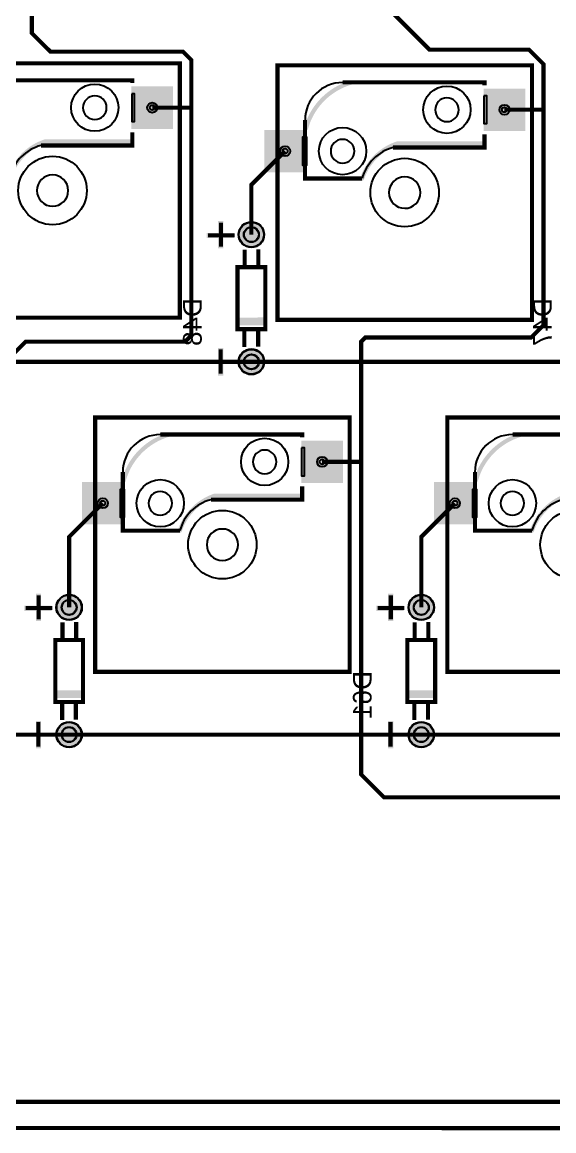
# Model space of a CAD drawing. Header units: millimetres. Extents: x -39 to 282, y -369 to -213.
# Drawn here: x 164.6 to 197.2, y -368.7 to -300.7 of the extents above; entities that cross this region are included whole.
import ezdxf

# ---------------------------------------------------------------- set-up
doc = ezdxf.new("R2010")
doc.units = ezdxf.units.MM
for name, color, linetype, true_color in [('BoardOutLine', 7, 'Continuous', 0xff00ff), ('BottomLayer', 7, 'Continuous', 0x0000ff), ('BottomPasteMaskLayer', 7, 'Continuous', 0x800000), ('BottomSilkLayer', 7, 'Continuous', 0x66cc33), ('BottomSolderMaskLayer', 7, 'Continuous', 0xaa00ff), ('Document', 7, 'Continuous', 0xffffff), ('Hole', 7, 'Continuous', 0x222222), ('Multi-Layer', 7, 'Continuous', 0xc0c0c0), ('TopLayer', 7, 'Continuous', 0xff0000), ('TopSilkLayer', 7, 'Continuous', 0xffcc00), ('TopSolderMaskLayer', 7, 'Continuous', 0x800080)]:
    doc.layers.add(name, color=color, linetype=linetype, true_color=true_color)
doc.styles.get("Standard").update_dxf_attribs({"font": 'arial.ttf'})

msp = doc.modelspace()

# ---------------------------------------------------------------- hatches: boundary and pattern name
at = {"layer": 'BottomLayer'}
for points in [[(171.362, -304.669), (173.862, -304.669), (173.862, -307.219), (171.362, -307.219)], [(171.513, -305.094), (171.513, -306.794), (173.113, -306.794), (173.113, -305.094), (171.513, -305.094)], [(192.952, -304.796), (195.452, -304.796), (195.452, -307.346), (192.952, -307.346)], [(193.103, -305.221), (193.103, -306.921), (194.703, -306.921), (194.703, -305.221), (193.103, -305.221)], [(179.502, -307.336), (182.002, -307.336), (182.002, -309.886), (179.502, -309.886)], [(180.253, -307.761), (180.253, -309.461), (181.853, -309.461), (181.853, -307.761), (180.253, -307.761)], [(181.776, -326.386), (184.276, -326.386), (184.276, -328.936), (181.776, -328.936)], [(181.927, -326.811), (181.927, -328.511), (183.527, -328.511), (183.527, -326.811), (181.927, -326.811)], [(168.326, -328.926), (170.826, -328.926), (170.826, -331.476), (168.326, -331.476)], [(189.916, -328.926), (192.416, -328.926), (192.416, -331.476), (189.916, -331.476)], [(169.077, -329.351), (169.077, -331.051), (170.677, -331.051), (170.677, -329.351), (169.077, -329.351)], [(190.667, -329.351), (190.667, -331.051), (192.267, -331.051), (192.267, -329.351), (190.667, -329.351)]]:
    msp.add_hatch(color=256, dxfattribs=at).paths.add_polyline_path(points)
at = {"layer": 'BottomPasteMaskLayer'}
for points in [[(171.362, -304.669), (173.862, -304.669), (173.862, -307.219), (171.362, -307.219)], [(192.952, -304.796), (195.452, -304.796), (195.452, -307.346), (192.952, -307.346)], [(179.502, -307.336), (182.002, -307.336), (182.002, -309.886), (179.502, -309.886)], [(181.776, -326.386), (184.276, -326.386), (184.276, -328.936), (181.776, -328.936)], [(168.326, -328.926), (170.826, -328.926), (170.826, -331.476), (168.326, -331.476)], [(189.916, -328.926), (192.416, -328.926), (192.416, -331.476), (189.916, -331.476)]]:
    msp.add_hatch(color=256, dxfattribs=at).paths.add_polyline_path(points)
at = {"layer": 'BottomSilkLayer'}
for points in [[(171.388, -304.137), (163.818, -304.137), (163.268, -304.137), (163.251, -304.138), (163.235, -304.141), (163.219, -304.146), (163.204, -304.154), (163.19, -304.163), (163.178, -304.174), (163.167, -304.186), (163.158, -304.2), (163.15, -304.215), (163.145, -304.231), (163.142, -304.247), (163.141, -304.264), (163.142, -304.28), (163.145, -304.297), (163.15, -304.312), (163.158, -304.327), (163.167, -304.341), (163.178, -304.353), (163.19, -304.364), (163.204, -304.374), (163.219, -304.381), (163.235, -304.386), (163.251, -304.39), (163.268, -304.391), (163.818, -304.391), (171.388, -304.391), (171.404, -304.39), (171.42, -304.386), (171.436, -304.381), (171.451, -304.374), (171.465, -304.364), (171.477, -304.353), (171.488, -304.341), (171.498, -304.327), (171.505, -304.312), (171.51, -304.297), (171.514, -304.28), (171.515, -304.264), (171.514, -304.247), (171.51, -304.231), (171.505, -304.215), (171.498, -304.2), (171.488, -304.186), (171.477, -304.174), (171.465, -304.163), (171.451, -304.154), (171.436, -304.146), (171.42, -304.141), (171.404, -304.138), (171.388, -304.137), (171.388, -304.137)], [(182.037, -307.339), (182.021, -307.338), (182.004, -307.335), (181.989, -307.33), (181.974, -307.322), (181.96, -307.313), (181.947, -307.302), (181.936, -307.29), (181.927, -307.276), (181.92, -307.261), (181.915, -307.245), (181.911, -307.229), (181.91, -307.212), (181.91, -307.212), (181.912, -307.194), (181.915, -307.177), (181.915, -307.177), (181.915, -307.177), (181.915, -307.177), (181.941, -307.087), (181.969, -306.998), (181.999, -306.909), (182.031, -306.821), (182.065, -306.734), (182.1, -306.648), (182.138, -306.562), (182.178, -306.477), (182.219, -306.394), (182.262, -306.311), (182.308, -306.229), (182.355, -306.148), (182.404, -306.068), (182.454, -305.99), (182.507, -305.912), (182.561, -305.836), (182.616, -305.761), (182.674, -305.687), (182.733, -305.615), (182.794, -305.543), (182.856, -305.474), (182.92, -305.405), (182.985, -305.338), (183.052, -305.273), (183.121, -305.209), (183.19, -305.147), (183.261, -305.086), (183.334, -305.027), (183.408, -304.97), (183.483, -304.914), (183.559, -304.86), (183.637, -304.807), (183.715, -304.757), (183.795, -304.708), (183.876, -304.661), (183.958, -304.615), (184.04, -304.572), (184.124, -304.531), (184.209, -304.491), (184.295, -304.453), (184.381, -304.418), (184.468, -304.384), (184.556, -304.352), (184.645, -304.322), (184.734, -304.294), (184.824, -304.268), (184.824, -304.268), (184.824, -304.268), (184.824, -304.268), (184.841, -304.265), (184.859, -304.263), (184.859, -304.263), (184.859, -304.263), (184.876, -304.264), (184.892, -304.268), (184.908, -304.273), (184.923, -304.28), (184.937, -304.29), (184.949, -304.301), (184.96, -304.313), (184.969, -304.327), (184.977, -304.342), (184.982, -304.357), (184.985, -304.374), (184.986, -304.39), (184.986, -304.39), (184.985, -304.407), (184.982, -304.423), (184.976, -304.439), (184.969, -304.454), (184.96, -304.468), (184.949, -304.48), (184.936, -304.491), (184.922, -304.501), (184.907, -304.508), (184.891, -304.513), (184.891, -304.513), (184.891, -304.513), (184.891, -304.513), (184.805, -304.538), (184.719, -304.565), (184.634, -304.594), (184.55, -304.624), (184.466, -304.657), (184.384, -304.691), (184.302, -304.728), (184.22, -304.766), (184.14, -304.806), (184.061, -304.848), (183.982, -304.892), (183.905, -304.938), (183.829, -304.985), (183.754, -305.034), (183.68, -305.085), (183.607, -305.138), (183.535, -305.192), (183.465, -305.248), (183.396, -305.305), (183.328, -305.364), (183.262, -305.424), (183.197, -305.486), (183.133, -305.55), (183.071, -305.615), (183.011, -305.681), (182.952, -305.749), (182.895, -305.818), (182.839, -305.888), (182.785, -305.96), (182.732, -306.033), (182.681, -306.107), (182.632, -306.182), (182.585, -306.258), (182.539, -306.335), (182.495, -306.414), (182.453, -306.493), (182.413, -306.573), (182.375, -306.655), (182.338, -306.737), (182.304, -306.82), (182.271, -306.903), (182.24, -306.988), (182.212, -307.073), (182.185, -307.158), (182.16, -307.245), (182.16, -307.245), (182.16, -307.245), (182.16, -307.245), (182.16, -307.245), (182.155, -307.26), (182.147, -307.275), (182.138, -307.289), (182.127, -307.302), (182.115, -307.313), (182.101, -307.322), (182.086, -307.33), (182.07, -307.335), (182.054, -307.338), (182.037, -307.339), (182.037, -307.339), (182.037, -307.339), (182.037, -307.339)], [(192.978, -304.264), (185.408, -304.264), (184.858, -304.264), (184.841, -304.265), (184.825, -304.268), (184.809, -304.273), (184.794, -304.281), (184.78, -304.29), (184.768, -304.301), (184.757, -304.313), (184.748, -304.327), (184.74, -304.342), (184.735, -304.358), (184.732, -304.374), (184.731, -304.391), (184.732, -304.407), (184.735, -304.424), (184.74, -304.439), (184.748, -304.454), (184.757, -304.468), (184.768, -304.48), (184.78, -304.491), (184.794, -304.501), (184.809, -304.508), (184.825, -304.513), (184.841, -304.517), (184.858, -304.518), (185.408, -304.518), (192.978, -304.518), (192.994, -304.517), (193.011, -304.513), (193.026, -304.508), (193.041, -304.501), (193.055, -304.491), (193.067, -304.48), (193.078, -304.468), (193.088, -304.454), (193.095, -304.439), (193.1, -304.424), (193.104, -304.407), (193.105, -304.391), (193.104, -304.374), (193.1, -304.358), (193.095, -304.342), (193.088, -304.327), (193.078, -304.313), (193.067, -304.301), (193.055, -304.29), (193.041, -304.281), (193.026, -304.273), (193.011, -304.268), (192.994, -304.265), (192.978, -304.264), (192.978, -304.264)], [(163.887, -310.293), (163.87, -310.292), (163.854, -310.289), (163.838, -310.284), (163.823, -310.276), (163.809, -310.267), (163.797, -310.256), (163.786, -310.244), (163.777, -310.23), (163.769, -310.215), (163.764, -310.199), (163.761, -310.183), (163.76, -310.166), (163.76, -310.166), (163.76, -310.166), (163.762, -310.144), (163.767, -310.123), (163.767, -310.123), (163.767, -310.123), (163.767, -310.123), (163.767, -310.123), (163.796, -310.042), (163.826, -309.962), (163.858, -309.882), (163.892, -309.803), (163.929, -309.725), (163.967, -309.648), (164.006, -309.572), (164.048, -309.496), (164.092, -309.422), (164.137, -309.349), (164.184, -309.277), (164.233, -309.206), (164.283, -309.137), (164.335, -309.068), (164.389, -309.001), (164.445, -308.935), (164.502, -308.871), (164.56, -308.808), (164.62, -308.746), (164.682, -308.686), (164.745, -308.628), (164.809, -308.571), (164.875, -308.515), (164.942, -308.462), (165.011, -308.409), (165.08, -308.359), (165.151, -308.31), (165.223, -308.263), (165.296, -308.218), (165.37, -308.174), (165.445, -308.133), (165.522, -308.093), (165.599, -308.055), (165.677, -308.019), (165.756, -307.984), (165.836, -307.952), (165.916, -307.922), (165.997, -307.893), (165.997, -307.893), (165.997, -307.893), (165.997, -307.893), (166.018, -307.888), (166.038, -307.886), (166.038, -307.886), (166.055, -307.888), (166.071, -307.891), (166.087, -307.896), (166.102, -307.903), (166.116, -307.913), (166.128, -307.924), (166.139, -307.936), (166.148, -307.95), (166.156, -307.965), (166.161, -307.981), (166.164, -307.997), (166.165, -308.013), (166.165, -308.013), (166.164, -308.031), (166.161, -308.048), (166.155, -308.065), (166.146, -308.081), (166.136, -308.095), (166.124, -308.108), (166.11, -308.119), (166.094, -308.127), (166.078, -308.134), (166.078, -308.134), (166.078, -308.134), (166.078, -308.134), (166.078, -308.134), (166.001, -308.161), (165.924, -308.19), (165.848, -308.221), (165.773, -308.254), (165.699, -308.289), (165.625, -308.325), (165.553, -308.363), (165.481, -308.403), (165.411, -308.445), (165.341, -308.489), (165.273, -308.534), (165.206, -308.581), (165.14, -308.63), (165.075, -308.68), (165.011, -308.732), (164.949, -308.786), (164.889, -308.841), (164.829, -308.897), (164.771, -308.955), (164.715, -309.015), (164.66, -309.075), (164.606, -309.138), (164.554, -309.201), (164.504, -309.266), (164.455, -309.332), (164.408, -309.399), (164.363, -309.467), (164.319, -309.537), (164.277, -309.607), (164.237, -309.679), (164.199, -309.751), (164.162, -309.825), (164.128, -309.899), (164.095, -309.974), (164.064, -310.05), (164.035, -310.127), (164.008, -310.204), (164.008, -310.204), (164.008, -310.204), (164.008, -310.204), (164.002, -310.219), (163.995, -310.233), (163.985, -310.246), (163.974, -310.258), (163.962, -310.269), (163.948, -310.277), (163.934, -310.284), (163.919, -310.289), (163.903, -310.292), (163.887, -310.293), (163.887, -310.293), (163.887, -310.293)], [(166.038, -308.141), (167.078, -308.141), (171.388, -308.141), (171.404, -308.14), (171.42, -308.136), (171.436, -308.131), (171.451, -308.124), (171.465, -308.115), (171.477, -308.104), (171.488, -308.091), (171.498, -308.077), (171.505, -308.062), (171.51, -308.047), (171.514, -308.03), (171.515, -308.014), (171.514, -307.997), (171.51, -307.981), (171.505, -307.965), (171.498, -307.95), (171.488, -307.936), (171.477, -307.924), (171.465, -307.913), (171.451, -307.904), (171.436, -307.896), (171.42, -307.891), (171.404, -307.888), (171.388, -307.887), (167.078, -307.887), (166.038, -307.887), (166.021, -307.888), (166.005, -307.891), (165.989, -307.896), (165.974, -307.904), (165.96, -307.913), (165.948, -307.924), (165.937, -307.936), (165.928, -307.95), (165.92, -307.965), (165.915, -307.981), (165.912, -307.997), (165.911, -308.014), (165.912, -308.03), (165.915, -308.047), (165.92, -308.062), (165.928, -308.077), (165.937, -308.091), (165.948, -308.104), (165.96, -308.115), (165.974, -308.124), (165.989, -308.131), (166.005, -308.136), (166.021, -308.14), (166.038, -308.141), (166.038, -308.141)], [(185.477, -310.42), (185.46, -310.419), (185.444, -310.416), (185.428, -310.411), (185.413, -310.403), (185.4, -310.394), (185.387, -310.383), (185.376, -310.371), (185.367, -310.357), (185.36, -310.342), (185.354, -310.326), (185.351, -310.31), (185.35, -310.293), (185.35, -310.293), (185.35, -310.293), (185.352, -310.271), (185.357, -310.25), (185.357, -310.25), (185.357, -310.25), (185.357, -310.25), (185.357, -310.25), (185.386, -310.169), (185.416, -310.089), (185.448, -310.009), (185.482, -309.93), (185.519, -309.852), (185.557, -309.775), (185.596, -309.699), (185.638, -309.623), (185.682, -309.549), (185.727, -309.476), (185.774, -309.404), (185.823, -309.333), (185.873, -309.264), (185.926, -309.195), (185.979, -309.128), (186.035, -309.062), (186.092, -308.998), (186.15, -308.935), (186.21, -308.873), (186.272, -308.813), (186.335, -308.755), (186.399, -308.698), (186.465, -308.642), (186.532, -308.589), (186.601, -308.536), (186.67, -308.486), (186.741, -308.437), (186.813, -308.39), (186.886, -308.345), (186.96, -308.301), (187.036, -308.26), (187.112, -308.22), (187.189, -308.182), (187.267, -308.146), (187.346, -308.111), (187.426, -308.079), (187.506, -308.049), (187.587, -308.02), (187.587, -308.02), (187.587, -308.02), (187.587, -308.02), (187.608, -308.015), (187.628, -308.013), (187.628, -308.013), (187.645, -308.015), (187.661, -308.018), (187.677, -308.023), (187.692, -308.03), (187.706, -308.04), (187.718, -308.051), (187.729, -308.063), (187.738, -308.077), (187.746, -308.092), (187.751, -308.108), (187.754, -308.124), (187.755, -308.14), (187.755, -308.14), (187.754, -308.158), (187.751, -308.175), (187.745, -308.192), (187.736, -308.208), (187.726, -308.222), (187.714, -308.235), (187.7, -308.246), (187.684, -308.254), (187.668, -308.261), (187.668, -308.261), (187.668, -308.261), (187.668, -308.261), (187.668, -308.261), (187.591, -308.288), (187.514, -308.317), (187.438, -308.348), (187.363, -308.381), (187.289, -308.416), (187.215, -308.452), (187.143, -308.49), (187.071, -308.53), (187.001, -308.572), (186.931, -308.616), (186.863, -308.661), (186.796, -308.708), (186.73, -308.757), (186.665, -308.807), (186.602, -308.859), (186.539, -308.913), (186.479, -308.968), (186.419, -309.024), (186.361, -309.082), (186.305, -309.142), (186.25, -309.202), (186.196, -309.265), (186.144, -309.328), (186.094, -309.393), (186.045, -309.459), (185.998, -309.526), (185.953, -309.594), (185.909, -309.664), (185.867, -309.734), (185.827, -309.806), (185.789, -309.878), (185.752, -309.952), (185.718, -310.026), (185.685, -310.101), (185.654, -310.177), (185.625, -310.254), (185.598, -310.331), (185.598, -310.331), (185.598, -310.331), (185.598, -310.331), (185.592, -310.346), (185.585, -310.36), (185.575, -310.373), (185.564, -310.385), (185.552, -310.396), (185.539, -310.404), (185.524, -310.411), (185.509, -310.416), (185.493, -310.419), (185.477, -310.42), (185.477, -310.42), (185.477, -310.42)], [(187.628, -308.268), (188.668, -308.268), (192.978, -308.268), (192.994, -308.267), (193.011, -308.263), (193.026, -308.258), (193.041, -308.251), (193.055, -308.242), (193.067, -308.231), (193.078, -308.218), (193.088, -308.204), (193.095, -308.189), (193.1, -308.174), (193.104, -308.157), (193.105, -308.141), (193.104, -308.124), (193.1, -308.108), (193.095, -308.092), (193.088, -308.077), (193.078, -308.063), (193.067, -308.051), (193.055, -308.04), (193.041, -308.031), (193.026, -308.023), (193.011, -308.018), (192.994, -308.015), (192.978, -308.014), (188.668, -308.014), (187.628, -308.014), (187.611, -308.015), (187.595, -308.018), (187.579, -308.023), (187.564, -308.031), (187.55, -308.04), (187.538, -308.051), (187.527, -308.063), (187.518, -308.077), (187.51, -308.092), (187.505, -308.108), (187.502, -308.124), (187.501, -308.141), (187.502, -308.157), (187.505, -308.174), (187.51, -308.189), (187.518, -308.204), (187.527, -308.218), (187.538, -308.231), (187.55, -308.242), (187.564, -308.251), (187.579, -308.258), (187.595, -308.263), (187.611, -308.267), (187.628, -308.268), (187.628, -308.268)], [(181.978, -310.418), (185.478, -310.418), (185.494, -310.417), (185.511, -310.413), (185.526, -310.408), (185.541, -310.401), (185.555, -310.391), (185.568, -310.38), (185.578, -310.368), (185.588, -310.354), (185.595, -310.339), (185.6, -310.324), (185.604, -310.307), (185.605, -310.291), (185.604, -310.274), (185.6, -310.258), (185.595, -310.242), (185.588, -310.227), (185.578, -310.213), (185.568, -310.201), (185.555, -310.19), (185.541, -310.181), (185.526, -310.173), (185.511, -310.168), (185.494, -310.165), (185.478, -310.164), (181.978, -310.164), (181.961, -310.165), (181.945, -310.168), (181.929, -310.173), (181.914, -310.181), (181.9, -310.19), (181.888, -310.201), (181.877, -310.213), (181.868, -310.227), (181.86, -310.242), (181.855, -310.258), (181.852, -310.274), (181.851, -310.291), (181.852, -310.307), (181.855, -310.324), (181.86, -310.339), (181.868, -310.354), (181.877, -310.368), (181.888, -310.38), (181.9, -310.391), (181.914, -310.401), (181.929, -310.408), (181.945, -310.413), (181.961, -310.417), (181.978, -310.418), (181.978, -310.418)], [(177.839, -318.818), (177.839, -319.278), (177.829, -319.288), (179.509, -319.288), (179.539, -319.258), (179.539, -318.848), (179.539, -318.808)], [(170.861, -328.929), (170.845, -328.928), (170.828, -328.925), (170.813, -328.92), (170.798, -328.912), (170.784, -328.903), (170.771, -328.892), (170.76, -328.88), (170.751, -328.866), (170.744, -328.851), (170.739, -328.835), (170.735, -328.819), (170.734, -328.802), (170.734, -328.802), (170.735, -328.785), (170.739, -328.767), (170.739, -328.767), (170.739, -328.767), (170.739, -328.767), (170.765, -328.677), (170.793, -328.588), (170.823, -328.499), (170.855, -328.411), (170.888, -328.324), (170.924, -328.238), (170.962, -328.152), (171.002, -328.067), (171.043, -327.984), (171.086, -327.901), (171.132, -327.819), (171.179, -327.738), (171.228, -327.658), (171.278, -327.58), (171.331, -327.502), (171.385, -327.426), (171.44, -327.351), (171.498, -327.277), (171.557, -327.205), (171.618, -327.133), (171.68, -327.064), (171.744, -326.995), (171.809, -326.928), (171.876, -326.863), (171.945, -326.799), (172.014, -326.737), (172.085, -326.676), (172.158, -326.617), (172.232, -326.56), (172.307, -326.504), (172.383, -326.45), (172.46, -326.397), (172.539, -326.347), (172.619, -326.298), (172.7, -326.251), (172.782, -326.206), (172.864, -326.162), (172.948, -326.121), (173.033, -326.081), (173.119, -326.043), (173.205, -326.008), (173.292, -325.974), (173.38, -325.942), (173.469, -325.912), (173.558, -325.884), (173.648, -325.858), (173.648, -325.858), (173.648, -325.858), (173.648, -325.858), (173.665, -325.855), (173.683, -325.853), (173.683, -325.853), (173.683, -325.853), (173.7, -325.854), (173.716, -325.858), (173.732, -325.863), (173.747, -325.87), (173.761, -325.88), (173.773, -325.891), (173.784, -325.903), (173.793, -325.917), (173.801, -325.932), (173.806, -325.948), (173.809, -325.964), (173.81, -325.98), (173.81, -325.98), (173.809, -325.997), (173.806, -326.013), (173.8, -326.029), (173.793, -326.044), (173.784, -326.058), (173.773, -326.07), (173.76, -326.081), (173.746, -326.091), (173.731, -326.098), (173.715, -326.103), (173.715, -326.103), (173.715, -326.103), (173.715, -326.103), (173.629, -326.128), (173.543, -326.155), (173.458, -326.184), (173.374, -326.214), (173.29, -326.247), (173.208, -326.281), (173.126, -326.318), (173.044, -326.356), (172.964, -326.396), (172.885, -326.438), (172.806, -326.482), (172.729, -326.528), (172.653, -326.575), (172.578, -326.624), (172.504, -326.675), (172.431, -326.728), (172.359, -326.782), (172.289, -326.838), (172.22, -326.895), (172.152, -326.954), (172.086, -327.014), (172.021, -327.076), (171.957, -327.14), (171.895, -327.205), (171.835, -327.271), (171.776, -327.339), (171.719, -327.408), (171.663, -327.478), (171.609, -327.55), (171.556, -327.623), (171.505, -327.697), (171.456, -327.772), (171.409, -327.848), (171.363, -327.925), (171.319, -328.004), (171.277, -328.083), (171.237, -328.163), (171.199, -328.245), (171.162, -328.327), (171.128, -328.41), (171.095, -328.493), (171.064, -328.578), (171.036, -328.663), (171.009, -328.748), (170.984, -328.835), (170.984, -328.835), (170.984, -328.835), (170.984, -328.835), (170.984, -328.835), (170.979, -328.85), (170.971, -328.865), (170.962, -328.879), (170.951, -328.892), (170.939, -328.903), (170.925, -328.912), (170.91, -328.92), (170.894, -328.925), (170.878, -328.928), (170.861, -328.929), (170.861, -328.929), (170.861, -328.929), (170.861, -328.929)], [(181.802, -325.854), (174.232, -325.854), (173.682, -325.854), (173.665, -325.855), (173.649, -325.858), (173.633, -325.863), (173.618, -325.871), (173.604, -325.88), (173.592, -325.891), (173.581, -325.903), (173.572, -325.917), (173.564, -325.932), (173.559, -325.948), (173.556, -325.964), (173.555, -325.981), (173.556, -325.997), (173.559, -326.014), (173.564, -326.029), (173.572, -326.044), (173.581, -326.058), (173.592, -326.07), (173.604, -326.081), (173.618, -326.091), (173.633, -326.098), (173.649, -326.103), (173.665, -326.107), (173.682, -326.108), (174.232, -326.108), (181.802, -326.108), (181.818, -326.107), (181.834, -326.103), (181.85, -326.098), (181.865, -326.091), (181.879, -326.081), (181.891, -326.07), (181.902, -326.058), (181.912, -326.044), (181.919, -326.029), (181.924, -326.014), (181.928, -325.997), (181.929, -325.981), (181.928, -325.964), (181.924, -325.948), (181.919, -325.932), (181.912, -325.917), (181.902, -325.903), (181.891, -325.891), (181.879, -325.88), (181.865, -325.871), (181.85, -325.863), (181.834, -325.858), (181.818, -325.855), (181.802, -325.854), (181.802, -325.854)], [(192.451, -328.929), (192.435, -328.928), (192.418, -328.925), (192.403, -328.92), (192.388, -328.912), (192.374, -328.903), (192.361, -328.892), (192.351, -328.88), (192.341, -328.866), (192.334, -328.851), (192.329, -328.835), (192.325, -328.819), (192.324, -328.802), (192.324, -328.802), (192.326, -328.785), (192.329, -328.767), (192.329, -328.767), (192.329, -328.767), (192.329, -328.767), (192.355, -328.677), (192.383, -328.588), (192.413, -328.499), (192.445, -328.411), (192.479, -328.324), (192.514, -328.238), (192.552, -328.152), (192.592, -328.067), (192.633, -327.984), (192.676, -327.901), (192.722, -327.819), (192.769, -327.738), (192.818, -327.658), (192.868, -327.58), (192.921, -327.502), (192.975, -327.426), (193.031, -327.351), (193.088, -327.277), (193.147, -327.205), (193.208, -327.133), (193.27, -327.064), (193.334, -326.995), (193.399, -326.928), (193.466, -326.863), (193.535, -326.799), (193.604, -326.737), (193.675, -326.676), (193.748, -326.617), (193.822, -326.56), (193.897, -326.504), (193.973, -326.45), (194.051, -326.397), (194.129, -326.347), (194.209, -326.298), (194.29, -326.251), (194.372, -326.206), (194.454, -326.162), (194.538, -326.121), (194.623, -326.081), (194.709, -326.043), (194.795, -326.008), (194.882, -325.974), (194.97, -325.942), (195.059, -325.912), (195.148, -325.884), (195.238, -325.858), (195.238, -325.858), (195.238, -325.858), (195.238, -325.858), (195.255, -325.855), (195.273, -325.853), (195.273, -325.853), (195.273, -325.853), (195.29, -325.854), (195.306, -325.858), (195.322, -325.863), (195.337, -325.87), (195.351, -325.88), (195.363, -325.891), (195.374, -325.903), (195.383, -325.917), (195.391, -325.932), (195.396, -325.948), (195.399, -325.964), (195.4, -325.98), (195.4, -325.98), (195.399, -325.997), (195.396, -326.013), (195.39, -326.029), (195.383, -326.044), (195.374, -326.058), (195.363, -326.07), (195.35, -326.081), (195.336, -326.091), (195.321, -326.098), (195.305, -326.103), (195.305, -326.103), (195.305, -326.103), (195.305, -326.103), (195.219, -326.128), (195.134, -326.155), (195.048, -326.184), (194.964, -326.214), (194.88, -326.247), (194.798, -326.281), (194.716, -326.318), (194.634, -326.356), (194.554, -326.396), (194.475, -326.438), (194.396, -326.482), (194.319, -326.528), (194.243, -326.575), (194.168, -326.624), (194.094, -326.675), (194.021, -326.728), (193.949, -326.782), (193.879, -326.838), (193.81, -326.895), (193.742, -326.954), (193.676, -327.014), (193.611, -327.076), (193.547, -327.14), (193.485, -327.205), (193.425, -327.271), (193.366, -327.339), (193.309, -327.408), (193.253, -327.478), (193.199, -327.55), (193.146, -327.623), (193.095, -327.697), (193.046, -327.772), (192.999, -327.848), (192.953, -327.925), (192.909, -328.004), (192.867, -328.083), (192.827, -328.163), (192.789, -328.245), (192.752, -328.327), (192.718, -328.41), (192.685, -328.493), (192.655, -328.578), (192.626, -328.663), (192.599, -328.748), (192.574, -328.835), (192.574, -328.835), (192.574, -328.835), (192.574, -328.835), (192.574, -328.835), (192.569, -328.85), (192.562, -328.865), (192.552, -328.879), (192.541, -328.892), (192.529, -328.903), (192.515, -328.912), (192.5, -328.92), (192.484, -328.925), (192.468, -328.928), (192.451, -328.929), (192.451, -328.929), (192.451, -328.929), (192.451, -328.929)], [(203.392, -325.854), (195.822, -325.854), (195.272, -325.854), (195.255, -325.855), (195.239, -325.858), (195.223, -325.863), (195.208, -325.871), (195.194, -325.88), (195.182, -325.891), (195.171, -325.903), (195.162, -325.917), (195.154, -325.932), (195.149, -325.948), (195.146, -325.964), (195.145, -325.981), (195.146, -325.997), (195.149, -326.014), (195.154, -326.029), (195.162, -326.044), (195.171, -326.058), (195.182, -326.07), (195.194, -326.081), (195.208, -326.091), (195.223, -326.098), (195.239, -326.103), (195.255, -326.107), (195.272, -326.108), (195.822, -326.108), (203.392, -326.108), (203.408, -326.107), (203.425, -326.103), (203.44, -326.098), (203.455, -326.091), (203.469, -326.081), (203.481, -326.07), (203.492, -326.058), (203.502, -326.044), (203.509, -326.029), (203.514, -326.014), (203.518, -325.997), (203.519, -325.981), (203.518, -325.964), (203.514, -325.948), (203.509, -325.932), (203.502, -325.917), (203.492, -325.903), (203.481, -325.891), (203.469, -325.88), (203.455, -325.871), (203.44, -325.863), (203.425, -325.858), (203.408, -325.855), (203.392, -325.854), (203.392, -325.854)], [(174.301, -332.01), (174.284, -332.009), (174.268, -332.006), (174.252, -332.001), (174.237, -331.993), (174.223, -331.984), (174.211, -331.973), (174.2, -331.961), (174.191, -331.947), (174.183, -331.932), (174.178, -331.916), (174.175, -331.9), (174.174, -331.883), (174.174, -331.883), (174.174, -331.883), (174.176, -331.862), (174.181, -331.84), (174.181, -331.84), (174.181, -331.84), (174.181, -331.84), (174.181, -331.84), (174.21, -331.759), (174.24, -331.679), (174.272, -331.599), (174.306, -331.52), (174.343, -331.442), (174.381, -331.365), (174.42, -331.289), (174.462, -331.213), (174.506, -331.139), (174.551, -331.066), (174.598, -330.994), (174.647, -330.923), (174.697, -330.854), (174.749, -330.785), (174.803, -330.718), (174.859, -330.652), (174.916, -330.588), (174.974, -330.525), (175.034, -330.464), (175.096, -330.403), (175.159, -330.345), (175.223, -330.288), (175.289, -330.232), (175.356, -330.179), (175.425, -330.126), (175.494, -330.076), (175.565, -330.027), (175.637, -329.98), (175.71, -329.935), (175.784, -329.891), (175.859, -329.85), (175.936, -329.81), (176.013, -329.772), (176.091, -329.736), (176.17, -329.701), (176.25, -329.669), (176.33, -329.639), (176.411, -329.61), (176.411, -329.61), (176.411, -329.61), (176.411, -329.61), (176.432, -329.605), (176.452, -329.603), (176.452, -329.603), (176.469, -329.605), (176.485, -329.608), (176.501, -329.613), (176.516, -329.62), (176.53, -329.63), (176.542, -329.641), (176.553, -329.653), (176.562, -329.667), (176.57, -329.682), (176.575, -329.698), (176.578, -329.714), (176.579, -329.73), (176.579, -329.73), (176.578, -329.748), (176.575, -329.765), (176.569, -329.782), (176.56, -329.798), (176.55, -329.812), (176.538, -329.825), (176.524, -329.836), (176.508, -329.844), (176.492, -329.851), (176.492, -329.851), (176.492, -329.851), (176.492, -329.851), (176.492, -329.851), (176.415, -329.878), (176.338, -329.907), (176.262, -329.938), (176.187, -329.971), (176.113, -330.006), (176.039, -330.042), (175.967, -330.08), (175.895, -330.12), (175.825, -330.162), (175.755, -330.206), (175.687, -330.251), (175.62, -330.298), (175.554, -330.347), (175.489, -330.397), (175.425, -330.449), (175.363, -330.503), (175.303, -330.558), (175.243, -330.614), (175.185, -330.672), (175.129, -330.732), (175.074, -330.792), (175.02, -330.855), (174.968, -330.918), (174.918, -330.983), (174.869, -331.049), (174.822, -331.116), (174.777, -331.184), (174.733, -331.254), (174.691, -331.324), (174.651, -331.396), (174.613, -331.468), (174.576, -331.542), (174.542, -331.616), (174.509, -331.691), (174.478, -331.767), (174.449, -331.844), (174.422, -331.921), (174.422, -331.921), (174.422, -331.921), (174.422, -331.921), (174.416, -331.936), (174.409, -331.95), (174.399, -331.963), (174.388, -331.975), (174.376, -331.986), (174.362, -331.994), (174.348, -332.001), (174.333, -332.006), (174.317, -332.009), (174.301, -332.01), (174.301, -332.01), (174.301, -332.01)], [(176.452, -329.858), (177.492, -329.858), (181.802, -329.858), (181.818, -329.857), (181.834, -329.854), (181.85, -329.848), (181.865, -329.841), (181.879, -329.832), (181.891, -329.821), (181.902, -329.808), (181.912, -329.794), (181.919, -329.779), (181.924, -329.764), (181.928, -329.747), (181.929, -329.731), (181.928, -329.714), (181.924, -329.698), (181.919, -329.682), (181.912, -329.667), (181.902, -329.654), (181.891, -329.641), (181.879, -329.63), (181.865, -329.621), (181.85, -329.614), (181.834, -329.608), (181.818, -329.605), (181.802, -329.604), (177.492, -329.604), (176.452, -329.604), (176.435, -329.605), (176.419, -329.608), (176.403, -329.614), (176.388, -329.621), (176.374, -329.63), (176.362, -329.641), (176.351, -329.654), (176.342, -329.667), (176.334, -329.682), (176.329, -329.698), (176.326, -329.714), (176.325, -329.731), (176.326, -329.747), (176.329, -329.764), (176.334, -329.779), (176.342, -329.794), (176.351, -329.808), (176.362, -329.821), (176.374, -329.832), (176.388, -329.841), (176.403, -329.848), (176.419, -329.854), (176.435, -329.857), (176.452, -329.858), (176.452, -329.858)], [(195.891, -332.01), (195.874, -332.009), (195.858, -332.006), (195.842, -332.001), (195.827, -331.993), (195.814, -331.984), (195.801, -331.973), (195.79, -331.961), (195.781, -331.947), (195.774, -331.932), (195.768, -331.916), (195.765, -331.9), (195.764, -331.883), (195.764, -331.883), (195.764, -331.883), (195.766, -331.862), (195.771, -331.84), (195.771, -331.84), (195.771, -331.84), (195.771, -331.84), (195.771, -331.84), (195.8, -331.759), (195.83, -331.679), (195.862, -331.599), (195.897, -331.52), (195.933, -331.442), (195.971, -331.365), (196.01, -331.289), (196.052, -331.213), (196.096, -331.139), (196.141, -331.066), (196.188, -330.994), (196.237, -330.923), (196.287, -330.854), (196.34, -330.785), (196.393, -330.718), (196.449, -330.652), (196.506, -330.588), (196.564, -330.525), (196.624, -330.464), (196.686, -330.403), (196.749, -330.345), (196.813, -330.288), (196.879, -330.232), (196.946, -330.179), (197.015, -330.126), (197.084, -330.076), (197.155, -330.027), (197.227, -329.98), (197.3, -329.935), (197.374, -329.891), (197.45, -329.85), (197.526, -329.81), (197.603, -329.772), (197.681, -329.736), (197.76, -329.701), (197.84, -329.669), (197.92, -329.639), (198.001, -329.61), (198.001, -329.61), (198.001, -329.61), (198.001, -329.61), (198.022, -329.605), (198.042, -329.603), (198.042, -329.603), (198.059, -329.605), (198.075, -329.608), (198.091, -329.613), (198.106, -329.62), (198.12, -329.63), (198.132, -329.641), (198.143, -329.653), (198.152, -329.667), (198.16, -329.682), (198.165, -329.698), (198.168, -329.714), (198.169, -329.73), (198.169, -329.73), (198.168, -329.748), (198.165, -329.765), (198.159, -329.782), (198.15, -329.798), (198.14, -329.812), (198.128, -329.825), (198.114, -329.836), (198.098, -329.844), (198.082, -329.851), (198.082, -329.851), (198.082, -329.851), (198.082, -329.851), (198.082, -329.851), (198.005, -329.878), (197.928, -329.907), (197.852, -329.938), (197.777, -329.971), (197.703, -330.006), (197.629, -330.042), (197.557, -330.08), (197.485, -330.12), (197.415, -330.162), (197.345, -330.206), (197.277, -330.251), (197.21, -330.298), (197.144, -330.347), (197.079, -330.397), (197.016, -330.449), (196.953, -330.503), (196.893, -330.558), (196.833, -330.614), (196.775, -330.672), (196.719, -330.732), (196.664, -330.792), (196.61, -330.855), (196.558, -330.918), (196.508, -330.983), (196.459, -331.049), (196.412, -331.116), (196.367, -331.184), (196.323, -331.254), (196.281, -331.324), (196.241, -331.396), (196.203, -331.468), (196.166, -331.542), (196.132, -331.616), (196.099, -331.691), (196.068, -331.767), (196.039, -331.844), (196.012, -331.921), (196.012, -331.921), (196.012, -331.921), (196.012, -331.921), (196.006, -331.936), (195.999, -331.95), (195.989, -331.963), (195.978, -331.975), (195.966, -331.986), (195.953, -331.994), (195.938, -332.001), (195.923, -332.006), (195.907, -332.009), (195.891, -332.01), (195.891, -332.01), (195.891, -332.01)], [(170.802, -332.008), (174.302, -332.008), (174.318, -332.007), (174.335, -332.003), (174.35, -331.998), (174.365, -331.991), (174.379, -331.981), (174.391, -331.971), (174.402, -331.958), (174.412, -331.944), (174.419, -331.929), (174.424, -331.914), (174.428, -331.897), (174.429, -331.881), (174.428, -331.864), (174.424, -331.848), (174.419, -331.832), (174.412, -331.817), (174.402, -331.803), (174.391, -331.791), (174.379, -331.78), (174.365, -331.771), (174.35, -331.763), (174.335, -331.758), (174.318, -331.755), (174.302, -331.754), (170.802, -331.754), (170.785, -331.755), (170.769, -331.758), (170.753, -331.763), (170.738, -331.771), (170.724, -331.78), (170.712, -331.791), (170.701, -331.803), (170.692, -331.817), (170.684, -331.832), (170.679, -331.848), (170.676, -331.864), (170.675, -331.881), (170.676, -331.897), (170.679, -331.914), (170.684, -331.929), (170.692, -331.944), (170.701, -331.958), (170.712, -331.971), (170.724, -331.981), (170.738, -331.991), (170.753, -331.998), (170.769, -332.003), (170.785, -332.007), (170.802, -332.008), (170.802, -332.008)], [(192.392, -332.008), (195.892, -332.008), (195.908, -332.007), (195.925, -332.003), (195.94, -331.998), (195.955, -331.991), (195.969, -331.981), (195.982, -331.971), (195.992, -331.958), (196.002, -331.944), (196.009, -331.929), (196.014, -331.914), (196.018, -331.897), (196.019, -331.881), (196.018, -331.864), (196.014, -331.848), (196.009, -331.832), (196.002, -331.817), (195.992, -331.803), (195.982, -331.791), (195.969, -331.78), (195.955, -331.771), (195.94, -331.763), (195.925, -331.758), (195.908, -331.755), (195.892, -331.754), (192.392, -331.754), (192.375, -331.755), (192.359, -331.758), (192.343, -331.763), (192.328, -331.771), (192.314, -331.78), (192.302, -331.791), (192.291, -331.803), (192.282, -331.817), (192.274, -331.832), (192.269, -331.848), (192.266, -331.864), (192.265, -331.881), (192.266, -331.897), (192.269, -331.914), (192.274, -331.929), (192.282, -331.944), (192.291, -331.958), (192.302, -331.971), (192.314, -331.981), (192.328, -331.991), (192.343, -331.998), (192.359, -332.003), (192.375, -332.007), (192.392, -332.008), (192.392, -332.008)], [(166.663, -341.678), (166.663, -342.138), (166.653, -342.148), (168.333, -342.148), (168.363, -342.118), (168.363, -341.708), (168.363, -341.668)], [(188.253, -341.678), (188.253, -342.138), (188.243, -342.148), (189.923, -342.148), (189.953, -342.118), (189.953, -341.708), (189.953, -341.668)]]:
    msp.add_hatch(color=256, dxfattribs=at).paths.add_polyline_path(points)
at = {"layer": 'BottomSolderMaskLayer'}
for points in [[(171.337, -304.643), (173.888, -304.643), (173.888, -307.244), (171.337, -307.244)], [(192.927, -304.77), (195.478, -304.77), (195.478, -307.371), (192.927, -307.371)], [(179.477, -307.31), (182.028, -307.31), (182.028, -309.911), (179.477, -309.911)], [(177.902, -313.728, 1), (179.476, -313.728, 1)], [(177.902, -321.528, 1), (179.476, -321.528, 1)], [(181.751, -326.36), (184.302, -326.36), (184.302, -328.961), (181.751, -328.961)], [(168.301, -328.9), (170.852, -328.9), (170.852, -331.501), (168.301, -331.501)], [(189.891, -328.9), (192.442, -328.9), (192.442, -331.501), (189.891, -331.501)], [(166.726, -336.588, 1), (168.3, -336.588, 1)], [(188.316, -336.588, 1), (189.89, -336.588, 1)], [(166.726, -344.388, 1), (168.3, -344.388, 1)], [(188.316, -344.388, 1), (189.89, -344.388, 1)]]:
    msp.add_hatch(color=256, dxfattribs=at).paths.add_polyline_path(points)
at = {"layer": 'Document'}
for points in [[(176.969, -312.888), (176.649, -312.888), (176.649, -314.568), (176.969, -314.568)], [(177.617, -313.94), (177.617, -313.62), (175.937, -313.62), (175.937, -313.94)], [(176.969, -320.688), (176.649, -320.688), (176.649, -322.368), (176.969, -322.368)], [(165.793, -335.748), (165.473, -335.748), (165.473, -337.428), (165.793, -337.428)], [(187.384, -335.748), (187.064, -335.748), (187.064, -337.428), (187.384, -337.428)], [(166.441, -336.8), (166.441, -336.48), (164.761, -336.48), (164.761, -336.8)], [(188.031, -336.8), (188.031, -336.48), (186.351, -336.48), (186.351, -336.8)], [(165.793, -343.548), (165.473, -343.548), (165.473, -345.228), (165.793, -345.228)], [(187.383, -343.548), (187.063, -343.548), (187.063, -345.228), (187.383, -345.228)]]:
    msp.add_hatch(color=256, dxfattribs=at).paths.add_polyline_path(points)
at = {"layer": 'Multi-Layer'}
for points in [[(177.927, -313.728, 1), (179.451, -313.728, 1)], [(177.927, -321.528, 1), (179.451, -321.528, 1)], [(166.751, -336.588, 1), (168.275, -336.588, 1)], [(188.341, -336.588, 1), (189.865, -336.588, 1)], [(166.751, -344.388, 1), (168.275, -344.388, 1)], [(188.341, -344.388, 1), (189.865, -344.388, 1)]]:
    msp.add_hatch(color=256, dxfattribs=at).paths.add_polyline_path(points)
at = {"layer": 'TopSolderMaskLayer'}
for points in [[(177.902, -313.728, 1), (179.476, -313.728, 1)], [(177.902, -321.528, 1), (179.476, -321.528, 1)], [(166.726, -336.588, 1), (168.3, -336.588, 1)], [(188.316, -336.588, 1), (189.89, -336.588, 1)], [(166.726, -344.388, 1), (168.3, -344.388, 1)], [(188.316, -344.388, 1), (189.89, -344.388, 1)]]:
    msp.add_hatch(color=256, dxfattribs=at).paths.add_polyline_path(points)

# ---------------------------------------------------------------- linework, layer by layer
at = {"layer": 'BoardOutLine', "const_width": 0.254}
msp.add_lwpolyline([(-38.989, -213.36), (-10.16, -213.36), (282.068, -213.36), (282.068, -368.555), (-4.191, -368.428), (-38.989, -368.428)], dxfattribs=at)
at = {"layer": 'BottomLayer', "const_width": 0.254}
for points in [[(178.689, -321.528), (156.083, -321.528)], [(199.517, -321.528), (178.689, -321.528)], [(168.021, -344.388), (146.304, -344.388)], [(190.5, -344.388), (168.021, -344.388)], [(213.106, -344.388), (190.5, -344.388)], [(211.201, -364.834), (209.131, -366.904), (118.275, -366.904), (116.205, -364.834)]]:
    msp.add_lwpolyline(points, dxfattribs=at)
at = {"layer": 'BottomLayer'}
for centre in [(180.252, -310.291), (169.076, -331.881), (190.666, -331.881)]:
    msp.add_arc(centre, 0.03, 359.90731, 349.70383, dxfattribs=at)
at = {"layer": 'BottomSilkLayer', "const_width": 0.254}
for points in [[(171.388, -304.438), (171.388, -304.264), (162.701, -304.264)], [(192.978, -304.565), (192.978, -304.391), (184.291, -304.391)], [(181.978, -306.704), (181.978, -310.117), (181.978, -310.291), (185.478, -310.291)], [(165.788, -308.264), (166.038, -308.264), (167.078, -308.264), (171.388, -308.264), (171.388, -308.014)], [(171.388, -308.014), (171.388, -307.45)], [(192.978, -308.141), (192.978, -307.577)], [(187.378, -308.391), (187.628, -308.391), (188.668, -308.391), (192.978, -308.391), (192.978, -308.141)], [(176.819, -312.988), (176.819, -314.458)], [(176.019, -313.768), (177.659, -313.768)], [(178.279, -315.668), (178.279, -314.647)], [(179.119, -315.628), (179.119, -314.628)], [(178.259, -319.628), (178.259, -320.628)], [(179.099, -319.588), (179.099, -320.608)], [(176.799, -320.758), (176.799, -322.258)], [(181.802, -326.155), (181.802, -325.981), (173.115, -325.981)], [(203.392, -326.155), (203.392, -325.981), (194.705, -325.981)], [(170.802, -328.294), (170.802, -331.707), (170.802, -331.881), (174.302, -331.881)], [(192.392, -328.294), (192.392, -331.707), (192.392, -331.881), (195.892, -331.881)], [(176.202, -329.981), (176.452, -329.981), (177.492, -329.981), (181.802, -329.981), (181.802, -329.731)], [(181.802, -329.731), (181.802, -329.167)], [(165.643, -335.848), (165.643, -337.318)], [(187.233, -335.848), (187.233, -337.318)], [(164.843, -336.628), (166.483, -336.628)], [(186.433, -336.628), (188.073, -336.628)], [(167.103, -338.528), (167.103, -337.508)], [(167.943, -338.488), (167.943, -337.488)], [(188.693, -338.528), (188.693, -337.508)], [(189.533, -338.488), (189.533, -337.488)], [(167.083, -342.488), (167.083, -343.488)], [(167.923, -342.448), (167.923, -343.468)], [(188.673, -342.488), (188.673, -343.488)], [(189.513, -342.448), (189.513, -343.468)], [(165.623, -343.618), (165.623, -345.118)], [(187.213, -343.618), (187.213, -345.118)]]:
    msp.add_lwpolyline(points, dxfattribs=at)
at = {"layer": 'BottomSilkLayer'}
for points in [[(171.353, -305.094), (171.353, -306.794), (171.523, -306.794), (171.523, -305.094), (171.353, -305.094)], [(192.943, -305.221), (192.943, -306.921), (193.113, -306.921), (193.113, -305.221), (192.943, -305.221)], [(181.828, -309.461), (182.088, -309.461), (182.088, -307.761), (181.828, -307.761), (181.828, -309.461), (181.828, -309.461)], [(181.767, -326.811), (181.767, -328.511), (181.937, -328.511), (181.937, -326.811), (181.767, -326.811)], [(170.652, -331.051), (170.912, -331.051), (170.912, -329.351), (170.652, -329.351), (170.652, -331.051), (170.652, -331.051)], [(192.242, -331.051), (192.502, -331.051), (192.502, -329.351), (192.242, -329.351), (192.242, -331.051), (192.242, -331.051)]]:
    msp.add_lwpolyline(points, close=True, dxfattribs=at)
at = {"layer": 'BottomSilkLayer', "const_width": 0.254}
for points in [[(177.839, -315.728), (177.839, -319.528), (179.539, -319.528), (179.539, -315.728), (177.839, -315.728)], [(166.663, -338.588), (166.663, -342.388), (168.363, -342.388), (168.363, -338.588), (166.663, -338.588)], [(188.253, -338.588), (188.253, -342.388), (189.954, -342.388), (189.954, -338.588), (188.253, -338.588)]]:
    msp.add_lwpolyline(points, close=True, dxfattribs=at)
at = {"layer": 'BottomSilkLayer'}
for centre, radius, start, end in [((171.378, -304.264), 0.01, 270.14524, 0.1456), ((184.281, -306.704), 2.304, 90, 179.99937), ((192.968, -304.391), 0.01, 270.14524, 0.1456), ((166.457, -310.833), 2.655, 104.60172, 165.39982), ((188.047, -310.96), 2.655, 104.60172, 165.39982), ((173.105, -328.294), 2.304, 90, 179.99937), ((181.792, -325.981), 0.01, 270.14524, 0.1456), ((194.695, -328.294), 2.304, 90, 179.99937), ((176.871, -332.55), 2.655, 104.60172, 165.39982), ((198.461, -332.55), 2.655, 104.60172, 165.39982)]:
    msp.add_arc(centre, radius, start, end, dxfattribs=at)
at = {"layer": 'BottomSolderMaskLayer'}
for centre, radius in [((178.689, -313.728), 0.787), ((178.689, -313.728), 0.465), ((178.689, -321.528), 0.787), ((178.689, -321.528), 0.465), ((167.513, -336.588), 0.787), ((189.103, -336.588), 0.787), ((167.513, -336.588), 0.465), ((189.103, -336.588), 0.465), ((167.513, -344.388), 0.787), ((167.513, -344.388), 0.465), ((189.103, -344.388), 0.787), ((189.103, -344.388), 0.465)]:
    msp.add_circle(centre, radius, dxfattribs=at)
at = {"layer": 'Document'}
for centre, radius, start, end in [((169.087, -305.946), 0.725, 0.14956, 359.85044), ((190.677, -306.073), 0.725, 0.14956, 359.85044), ((184.277, -308.613), 0.725, 0.14956, 359.85044), ((166.497, -311.026), 0.963, 0.15038, 359.84962), ((188.087, -311.153), 0.963, 0.15038, 359.84962), ((179.501, -327.663), 0.725, 0.14956, 359.85044), ((173.101, -330.203), 0.725, 0.14956, 359.85044), ((194.691, -330.203), 0.725, 0.14956, 359.85044), ((176.911, -332.743), 0.963, 0.15038, 359.84962)]:
    msp.add_arc(centre, radius, start, end, dxfattribs=at)
at = {"layer": 'Hole'}
for centre in [(172.612, -305.944), (194.202, -306.071), (180.752, -308.611), (183.026, -327.661), (169.576, -330.201), (191.166, -330.201)]:
    msp.add_circle(centre, 0.155, dxfattribs=at)
at = {"layer": 'Multi-Layer'}
for centre, radius in [((169.087, -305.944), 1.45), ((190.677, -306.07), 1.45), ((172.612, -305.944), 0.31), ((194.202, -306.071), 0.31), ((184.277, -308.61), 1.45), ((180.752, -308.611), 0.31), ((166.497, -311.024), 2.1), ((188.087, -311.15), 2.1), ((178.689, -313.728), 0.762), ((178.689, -313.728), 0.45), ((178.689, -321.528), 0.762), ((178.689, -321.528), 0.45), ((179.501, -327.661), 1.45), ((183.026, -327.661), 0.31), ((173.101, -330.201), 1.45), ((194.691, -330.201), 1.45), ((169.576, -330.201), 0.31), ((191.166, -330.201), 0.31), ((176.911, -332.741), 2.1), ((198.501, -332.741), 2.1), ((167.513, -336.588), 0.762), ((167.513, -336.588), 0.45), ((189.103, -336.588), 0.762), ((189.103, -336.588), 0.45), ((167.513, -344.388), 0.762), ((167.513, -344.388), 0.45), ((189.103, -344.388), 0.762), ((189.103, -344.388), 0.45)]:
    msp.add_circle(centre, radius, dxfattribs=at)
at = {"layer": 'TopLayer', "const_width": 0.254}
for points in [[(161.436, -327.661), (163.576, -327.661), (163.83, -327.407), (163.83, -321.311), (164.846, -320.295), (174.625, -320.295), (175.006, -319.914), (175.006, -303.023), (174.498, -302.515), (166.37, -302.515), (165.227, -301.372), (165.227, -281.56), (164.719, -281.052), (162.56, -281.052), (160.909, -279.401), (160.909, -237.363), (160.147, -236.601), (154.305, -236.601), (136.144, -218.44)], [(234.823, -348.305), (234.823, -348.305), (234.823, -347.473), (232.41, -345.06), (214.122, -345.06), (213.487, -345.695), (213.487, -347.346), (212.598, -348.235), (186.817, -348.235), (185.42, -346.838), (185.42, -320.295), (185.674, -320.041), (195.834, -320.041), (196.596, -319.279), (196.596, -303.277), (195.707, -302.388), (189.611, -302.388), (186.563, -299.34)], [(172.612, -305.944), (175.006, -305.944)], [(194.202, -306.071), (196.596, -306.071)], [(180.752, -308.611), (178.689, -310.674), (178.689, -313.728)], [(183.026, -327.661), (185.42, -327.661)], [(169.576, -330.201), (167.513, -332.264), (167.513, -336.588)], [(191.166, -330.201), (189.103, -332.264), (189.103, -336.588)]]:
    msp.add_lwpolyline(points, dxfattribs=at)
at = {"layer": 'TopSilkLayer', "const_width": 0.254}
for points in [[(158.698, -318.824), (158.698, -303.224), (174.298, -303.224), (174.298, -318.824), (158.698, -318.824)], [(180.288, -318.951), (180.288, -303.351), (195.888, -303.351), (195.888, -318.951), (180.288, -318.951)], [(169.112, -340.541), (169.112, -324.941), (184.712, -324.941), (184.712, -340.541), (169.112, -340.541)], [(190.702, -340.541), (190.702, -324.941), (206.302, -324.941), (206.302, -340.541), (190.702, -340.541)]]:
    msp.add_lwpolyline(points, close=True, dxfattribs=at)
at = {"layer": 'TopSolderMaskLayer'}
for centre, radius in [((178.689, -313.728), 0.787), ((178.689, -313.728), 0.465), ((178.689, -321.528), 0.787), ((178.689, -321.528), 0.465), ((167.513, -336.588), 0.787), ((189.103, -336.588), 0.787), ((167.513, -336.588), 0.465), ((189.103, -336.588), 0.465), ((167.513, -344.388), 0.787), ((167.513, -344.388), 0.465), ((189.103, -344.388), 0.787), ((189.103, -344.388), 0.465)]:
    msp.add_circle(centre, radius, dxfattribs=at)

# ---------------------------------------------------------------- texts
at = {"layer": 'BottomSilkLayer', "text_generation_flag": 2}
for s, p in [('D48', (175.641, -317.628)), ('D47', (197.104, -317.628)), ('D61', (186.055, -340.488))]:
    msp.add_text(s, height=1.143, rotation=90, dxfattribs=at).set_placement(p)

doc.saveas('drawing.dxf')
